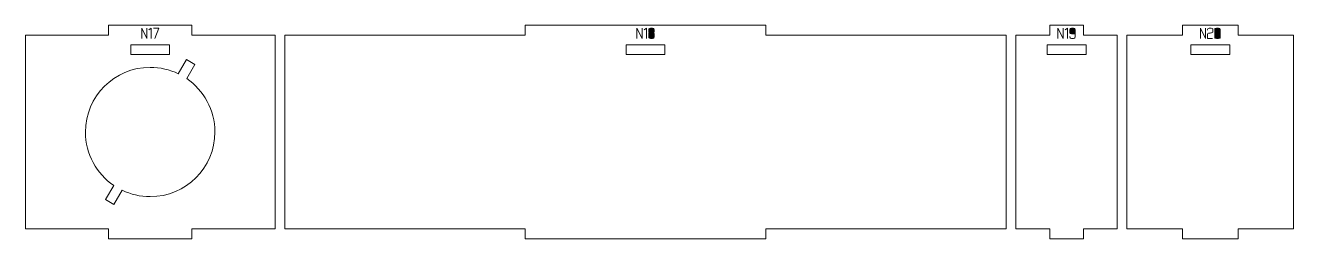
# Model space of a CAD drawing. Header units: centimetres. Extents: x -250 to 250, y -508 to 508.
# Drawn here: x 172.41 to 211.58, y 319.97 to 326.57 of the extents above; entities that cross this region are included whole.
import ezdxf

# ---------------------------------------------------------------- set-up
doc = ezdxf.new("R2010")
doc.units = ezdxf.units.CM
doc.header["$MEASUREMENT"] = 0
doc.layers.add('Capa 1', color=7, linetype='Continuous')

msp = doc.modelspace()

# ---------------------------------------------------------------- hatches: boundary and pattern name
at = {"layer": 'Capa 1', "true_color": 0x3e4095}
h = msp.add_hatch(color=175, dxfattribs=at)
edge = h.paths.add_edge_path()
edge.add_spline(control_points=[(176.00466, 326.16423), (176.00466, 326.16423), (176.00466, 326.48067), (176.00466, 326.48067), (176.00466, 326.48067), (176.16334, 326.16423), (176.16334, 326.16423), (176.16334, 326.16423), (176.16334, 326.48067), (176.16334, 326.48067), (176.16334, 326.48067), (176.16334, 326.16423), (176.16334, 326.16423), (176.16334, 326.16423), (176.00466, 326.48067), (176.00466, 326.48067), (176.00466, 326.48067), (176.00466, 326.16423), (176.00466, 326.16423)], knot_values=[0, 0, 0, 0, 0.16666667, 0.16666667, 0.16666667, 0.33333333, 0.33333333, 0.33333333, 0.5, 0.5, 0.5, 0.66666667, 0.66666667, 0.66666667, 0.83333333, 0.83333333, 0.83333333, 1, 1, 1, 1], degree=3, periodic=1)
h = msp.add_hatch(color=175, dxfattribs=at)
edge = h.paths.add_edge_path()
edge.add_spline(control_points=[(176.30092, 326.48113), (176.30092, 326.48113), (176.22479, 326.42839), (176.22479, 326.42839), (176.22479, 326.42839), (176.30092, 326.48113), (176.30092, 326.48113), (176.30092, 326.48113), (176.30092, 326.16423), (176.30092, 326.16423), (176.30092, 326.16423), (176.30092, 326.48113), (176.30092, 326.48113)], knot_values=[0, 0, 0, 0, 0.25, 0.25, 0.25, 0.5, 0.5, 0.5, 0.75, 0.75, 0.75, 1, 1, 1, 1], degree=3, periodic=1)
h = msp.add_hatch(color=175, dxfattribs=at)
edge = h.paths.add_edge_path()
edge.add_spline(control_points=[(176.41007, 326.16423), (176.41007, 326.16423), (176.53115, 326.48067), (176.53115, 326.48067), (176.53115, 326.48067), (176.37155, 326.48067), (176.37155, 326.48067), (176.37155, 326.48067), (176.53115, 326.48067), (176.53115, 326.48067), (176.53115, 326.48067), (176.41007, 326.16423), (176.41007, 326.16423)], knot_values=[0, 0, 0, 0, 0.25, 0.25, 0.25, 0.5, 0.5, 0.5, 0.75, 0.75, 0.75, 1, 1, 1, 1], degree=3, periodic=1)
h = msp.add_hatch(color=175, dxfattribs=at)
edge = h.paths.add_edge_path()
edge.add_spline(control_points=[(191.29945, 326.16423), (191.29945, 326.16423), (191.29945, 326.48067), (191.29945, 326.48067), (191.29945, 326.48067), (191.45813, 326.16423), (191.45813, 326.16423), (191.45813, 326.16423), (191.45813, 326.48067), (191.45813, 326.48067), (191.45813, 326.48067), (191.45813, 326.16423), (191.45813, 326.16423), (191.45813, 326.16423), (191.29945, 326.48067), (191.29945, 326.48067), (191.29945, 326.48067), (191.29945, 326.16423), (191.29945, 326.16423)], knot_values=[0, 0, 0, 0, 0.16666667, 0.16666667, 0.16666667, 0.33333333, 0.33333333, 0.33333333, 0.5, 0.5, 0.5, 0.66666667, 0.66666667, 0.66666667, 0.83333333, 0.83333333, 0.83333333, 1, 1, 1, 1], degree=3, periodic=1)
h = msp.add_hatch(color=175, dxfattribs=at)
edge = h.paths.add_edge_path()
edge.add_spline(control_points=[(191.59571, 326.48113), (191.59571, 326.48113), (191.51958, 326.42839), (191.51958, 326.42839), (191.51958, 326.42839), (191.59571, 326.48113), (191.59571, 326.48113), (191.59571, 326.48113), (191.59571, 326.16423), (191.59571, 326.16423), (191.59571, 326.16423), (191.59571, 326.48113), (191.59571, 326.48113)], knot_values=[0, 0, 0, 0, 0.25, 0.25, 0.25, 0.5, 0.5, 0.5, 0.75, 0.75, 0.75, 1, 1, 1, 1], degree=3, periodic=1)
h = msp.add_hatch(color=175, dxfattribs=at)
edge = h.paths.add_edge_path()
edge.add_spline(control_points=[(191.66634, 326.37106), (191.66634, 326.36311), (191.672, 326.35593), (191.68331, 326.34951), (191.69462, 326.34309), (191.71648, 326.33881), (191.74889, 326.33667), (191.7813, 326.33881), (191.80316, 326.34309), (191.81447, 326.34951), (191.82578, 326.35593), (191.83144, 326.36311), (191.83144, 326.37106), (191.83144, 326.37106), (191.83144, 326.44536), (191.83144, 326.44536), (191.83144, 326.45514), (191.82357, 326.46347), (191.80782, 326.47035), (191.79208, 326.47723), (191.77243, 326.48067), (191.74889, 326.48067), (191.72535, 326.48067), (191.7057, 326.47723), (191.68996, 326.47035), (191.67421, 326.46347), (191.66634, 326.45514), (191.66634, 326.44536), (191.66634, 326.44536), (191.66634, 326.37106), (191.66634, 326.37106)], knot_values=[0, 0, 0, 0, 0.1, 0.1, 0.1, 0.2, 0.2, 0.2, 0.3, 0.3, 0.3, 0.4, 0.4, 0.4, 0.5, 0.5, 0.5, 0.6, 0.6, 0.6, 0.7, 0.7, 0.7, 0.8, 0.8, 0.8, 0.9, 0.9, 0.9, 1, 1, 1, 1], degree=3, periodic=1)
h = msp.add_hatch(color=175, dxfattribs=at)
edge = h.paths.add_edge_path()
edge.add_spline(control_points=[(191.74889, 326.16423), (191.72535, 326.16423), (191.7057, 326.16767), (191.68996, 326.17455), (191.67421, 326.18143), (191.66634, 326.18976), (191.66634, 326.19954), (191.66634, 326.19954), (191.66634, 326.30273), (191.66634, 326.30273), (191.66634, 326.31099), (191.672, 326.31817), (191.68331, 326.32428), (191.69462, 326.3304), (191.71648, 326.33453), (191.74889, 326.33667), (191.71648, 326.33881), (191.69462, 326.34309), (191.68331, 326.34951), (191.672, 326.35593), (191.66634, 326.36311), (191.66634, 326.37106), (191.66634, 326.37106), (191.66634, 326.44536), (191.66634, 326.44536), (191.66634, 326.45514), (191.67421, 326.46347), (191.68996, 326.47035), (191.7057, 326.47723), (191.72535, 326.48067), (191.74889, 326.48067), (191.77243, 326.48067), (191.79208, 326.47723), (191.80782, 326.47035), (191.82357, 326.46347), (191.83144, 326.45514), (191.83144, 326.44536), (191.83144, 326.44536), (191.83144, 326.37106), (191.83144, 326.37106), (191.83144, 326.36311), (191.82578, 326.35593), (191.81447, 326.34951), (191.80316, 326.34309), (191.7813, 326.33881), (191.74889, 326.33667), (191.7813, 326.33453), (191.80316, 326.3304), (191.81447, 326.32428), (191.82578, 326.31817), (191.83144, 326.31099), (191.83144, 326.30273), (191.83144, 326.30273), (191.83144, 326.19954), (191.83144, 326.19954), (191.83144, 326.18976), (191.82357, 326.18143), (191.80782, 326.17455), (191.79208, 326.16767), (191.77243, 326.16423), (191.74889, 326.16423)], knot_values=[0, 0, 0, 0, 0.05, 0.05, 0.05, 0.1, 0.1, 0.1, 0.15, 0.15, 0.15, 0.2, 0.2, 0.2, 0.25, 0.25, 0.25, 0.3, 0.3, 0.3, 0.35, 0.35, 0.35, 0.4, 0.4, 0.4, 0.45, 0.45, 0.45, 0.5, 0.5, 0.5, 0.55, 0.55, 0.55, 0.6, 0.6, 0.6, 0.65, 0.65, 0.65, 0.7, 0.7, 0.7, 0.75, 0.75, 0.75, 0.8, 0.8, 0.8, 0.85, 0.85, 0.85, 0.9, 0.9, 0.9, 0.95, 0.95, 0.95, 1, 1, 1, 1], degree=3, periodic=1)
h = msp.add_hatch(color=175, dxfattribs=at)
edge = h.paths.add_edge_path()
edge.add_spline(control_points=[(191.66634, 326.19954), (191.66634, 326.18976), (191.67421, 326.18143), (191.68996, 326.17455), (191.7057, 326.16767), (191.72535, 326.16423), (191.74889, 326.16423), (191.77243, 326.16423), (191.79208, 326.16767), (191.80782, 326.17455), (191.82357, 326.18143), (191.83144, 326.18976), (191.83144, 326.19954), (191.83144, 326.19954), (191.83144, 326.30273), (191.83144, 326.30273), (191.83144, 326.31099), (191.82578, 326.31817), (191.81447, 326.32428), (191.80316, 326.3304), (191.7813, 326.33453), (191.74889, 326.33667), (191.71648, 326.33453), (191.69462, 326.3304), (191.68331, 326.32428), (191.672, 326.31817), (191.66634, 326.31099), (191.66634, 326.30273), (191.66634, 326.30273), (191.66634, 326.19954), (191.66634, 326.19954)], knot_values=[0, 0, 0, 0, 0.1, 0.1, 0.1, 0.2, 0.2, 0.2, 0.3, 0.3, 0.3, 0.4, 0.4, 0.4, 0.5, 0.5, 0.5, 0.6, 0.6, 0.6, 0.7, 0.7, 0.7, 0.8, 0.8, 0.8, 0.9, 0.9, 0.9, 1, 1, 1, 1], degree=3, periodic=1)
h = msp.add_hatch(color=175, dxfattribs=at)
edge = h.paths.add_edge_path()
edge.add_spline(control_points=[(204.30474, 326.16423), (204.30474, 326.16423), (204.30474, 326.48067), (204.30474, 326.48067), (204.30474, 326.48067), (204.46342, 326.16423), (204.46342, 326.16423), (204.46342, 326.16423), (204.46342, 326.48067), (204.46342, 326.48067), (204.46342, 326.48067), (204.46342, 326.16423), (204.46342, 326.16423), (204.46342, 326.16423), (204.30474, 326.48067), (204.30474, 326.48067), (204.30474, 326.48067), (204.30474, 326.16423), (204.30474, 326.16423)], knot_values=[0, 0, 0, 0, 0.16666667, 0.16666667, 0.16666667, 0.33333333, 0.33333333, 0.33333333, 0.5, 0.5, 0.5, 0.66666667, 0.66666667, 0.66666667, 0.83333333, 0.83333333, 0.83333333, 1, 1, 1, 1], degree=3, periodic=1)
h = msp.add_hatch(color=175, dxfattribs=at)
edge = h.paths.add_edge_path()
edge.add_spline(control_points=[(204.601, 326.48113), (204.601, 326.48113), (204.52487, 326.42839), (204.52487, 326.42839), (204.52487, 326.42839), (204.601, 326.48113), (204.601, 326.48113), (204.601, 326.48113), (204.601, 326.16423), (204.601, 326.16423), (204.601, 326.16423), (204.601, 326.48113), (204.601, 326.48113)], knot_values=[0, 0, 0, 0, 0.25, 0.25, 0.25, 0.5, 0.5, 0.5, 0.75, 0.75, 0.75, 1, 1, 1, 1], degree=3, periodic=1)
h = msp.add_hatch(color=175, dxfattribs=at)
edge = h.paths.add_edge_path()
edge.add_spline(control_points=[(204.67163, 326.33804), (204.67163, 326.32826), (204.6795, 326.31993), (204.69525, 326.31305), (204.71099, 326.30617), (204.73064, 326.30273), (204.75418, 326.30273), (204.77742, 326.30212), (204.79698, 326.30495), (204.81288, 326.31121), (204.82878, 326.31748), (204.83673, 326.32643), (204.83673, 326.33804), (204.83673, 326.33804), (204.83673, 326.44536), (204.83673, 326.44536), (204.83673, 326.45514), (204.82886, 326.46347), (204.81311, 326.47035), (204.79737, 326.47723), (204.77772, 326.48067), (204.75418, 326.48067), (204.73064, 326.48067), (204.71099, 326.47723), (204.69525, 326.47035), (204.6795, 326.46347), (204.67163, 326.45514), (204.67163, 326.44536), (204.67163, 326.44536), (204.67163, 326.33804), (204.67163, 326.33804)], knot_values=[0, 0, 0, 0, 0.1, 0.1, 0.1, 0.2, 0.2, 0.2, 0.3, 0.3, 0.3, 0.4, 0.4, 0.4, 0.5, 0.5, 0.5, 0.6, 0.6, 0.6, 0.7, 0.7, 0.7, 0.8, 0.8, 0.8, 0.9, 0.9, 0.9, 1, 1, 1, 1], degree=3, periodic=1)
h = msp.add_hatch(color=175, dxfattribs=at)
edge = h.paths.add_edge_path()
edge.add_spline(control_points=[(204.75418, 326.16423), (204.73064, 326.16423), (204.71099, 326.16767), (204.69525, 326.17455), (204.6795, 326.18143), (204.67163, 326.18976), (204.67163, 326.19954), (204.67163, 326.19954), (204.67163, 326.22477), (204.67163, 326.22477), (204.67163, 326.22477), (204.67163, 326.19954), (204.67163, 326.19954), (204.67163, 326.18976), (204.6795, 326.18143), (204.69525, 326.17455), (204.71099, 326.16767), (204.73064, 326.16423), (204.75418, 326.16423), (204.77772, 326.16423), (204.79737, 326.16767), (204.81311, 326.17455), (204.82886, 326.18143), (204.83673, 326.18976), (204.83673, 326.19954), (204.83673, 326.19954), (204.83673, 326.33804), (204.83673, 326.33804), (204.83673, 326.32643), (204.82878, 326.31748), (204.81288, 326.31121), (204.79698, 326.30495), (204.77742, 326.30212), (204.75418, 326.30273), (204.73064, 326.30273), (204.71099, 326.30617), (204.69525, 326.31305), (204.6795, 326.31993), (204.67163, 326.32826), (204.67163, 326.33804), (204.67163, 326.33804), (204.67163, 326.44536), (204.67163, 326.44536), (204.67163, 326.45514), (204.6795, 326.46347), (204.69525, 326.47035), (204.71099, 326.47723), (204.73064, 326.48067), (204.75418, 326.48067), (204.77772, 326.48067), (204.79737, 326.47723), (204.81311, 326.47035), (204.82886, 326.46347), (204.83673, 326.45514), (204.83673, 326.44536), (204.83673, 326.44536), (204.83673, 326.33804), (204.83673, 326.33804), (204.83673, 326.33804), (204.83673, 326.19954), (204.83673, 326.19954), (204.83673, 326.18976), (204.82886, 326.18143), (204.81311, 326.17455), (204.79737, 326.16767), (204.77772, 326.16423), (204.75418, 326.16423)], knot_values=[0, 0, 0, 0, 0.04545455, 0.04545455, 0.04545455, 0.09090909, 0.09090909, 0.09090909, 0.13636364, 0.13636364, 0.13636364, 0.18181818, 0.18181818, 0.18181818, 0.22727273, 0.22727273, 0.22727273, 0.27272727, 0.27272727, 0.27272727, 0.31818182, 0.31818182, 0.31818182, 0.36363636, 0.36363636, 0.36363636, 0.40909091, 0.40909091, 0.40909091, 0.45454545, 0.45454545, 0.45454545, 0.5, 0.5, 0.5, 0.54545455, 0.54545455, 0.54545455, 0.59090909, 0.59090909, 0.59090909, 0.63636364, 0.63636364, 0.63636364, 0.68181818, 0.68181818, 0.68181818, 0.72727273, 0.72727273, 0.72727273, 0.77272727, 0.77272727, 0.77272727, 0.81818182, 0.81818182, 0.81818182, 0.86363636, 0.86363636, 0.86363636, 0.90909091, 0.90909091, 0.90909091, 0.95454545, 0.95454545, 0.95454545, 1, 1, 1, 1], degree=3, periodic=1)
h = msp.add_hatch(color=175, dxfattribs=at)
edge = h.paths.add_edge_path()
edge.add_spline(control_points=[(208.70613, 326.16423), (208.70613, 326.16423), (208.70613, 326.48067), (208.70613, 326.48067), (208.70613, 326.48067), (208.86481, 326.16423), (208.86481, 326.16423), (208.86481, 326.16423), (208.86481, 326.48067), (208.86481, 326.48067), (208.86481, 326.48067), (208.86481, 326.16423), (208.86481, 326.16423), (208.86481, 326.16423), (208.70613, 326.48067), (208.70613, 326.48067), (208.70613, 326.48067), (208.70613, 326.16423), (208.70613, 326.16423)], knot_values=[0, 0, 0, 0, 0.16666667, 0.16666667, 0.16666667, 0.33333333, 0.33333333, 0.33333333, 0.5, 0.5, 0.5, 0.66666667, 0.66666667, 0.66666667, 0.83333333, 0.83333333, 0.83333333, 1, 1, 1, 1], degree=3, periodic=1)
h = msp.add_hatch(color=175, dxfattribs=at)
edge = h.paths.add_edge_path()
edge.add_spline(control_points=[(208.9258, 326.16423), (208.9258, 326.16423), (208.9258, 326.29677), (208.9258, 326.29677), (208.92672, 326.30869), (208.93757, 326.31786), (208.95836, 326.32428), (208.96692, 326.3249), (208.9751, 326.32589), (208.9829, 326.32727), (208.99069, 326.32864), (208.99857, 326.33009), (209.00652, 326.33162), (209.02119, 326.33407), (209.03243, 326.33606), (209.04022, 326.33758), (209.04802, 326.33911), (209.05559, 326.3411), (209.06293, 326.34355), (209.08188, 326.35058), (209.09136, 326.3596), (209.09136, 326.3706), (209.09136, 326.3706), (209.09136, 326.44536), (209.09136, 326.44536), (209.09136, 326.45514), (209.08349, 326.46347), (209.06774, 326.47035), (209.052, 326.47723), (209.03235, 326.48067), (209.00881, 326.48067), (208.98527, 326.48067), (208.96562, 326.47723), (208.94988, 326.47035), (208.93413, 326.46347), (208.92626, 326.45514), (208.92626, 326.44536), (208.92626, 326.44536), (208.92626, 326.42289), (208.92626, 326.42289), (208.92626, 326.42289), (208.92626, 326.44536), (208.92626, 326.44536), (208.92626, 326.45514), (208.93413, 326.46347), (208.94988, 326.47035), (208.96562, 326.47723), (208.98527, 326.48067), (209.00881, 326.48067), (209.03235, 326.48067), (209.052, 326.47723), (209.06774, 326.47035), (209.08349, 326.46347), (209.09136, 326.45514), (209.09136, 326.44536), (209.09136, 326.44536), (209.09136, 326.3706), (209.09136, 326.3706), (209.09136, 326.3596), (209.08188, 326.35058), (209.06293, 326.34355), (209.05559, 326.3411), (209.04802, 326.33911), (209.04022, 326.33758), (209.03243, 326.33606), (209.02119, 326.33407), (209.00652, 326.33162), (208.99857, 326.33009), (208.99069, 326.32864), (208.9829, 326.32727), (208.9751, 326.32589), (208.96692, 326.3249), (208.95836, 326.32428), (208.93757, 326.31786), (208.92672, 326.30869), (208.9258, 326.29677), (208.9258, 326.29677), (208.9258, 326.16423), (208.9258, 326.16423), (208.9258, 326.16423), (209.08265, 326.16423), (209.08265, 326.16423), (209.08265, 326.16423), (208.9258, 326.16423), (208.9258, 326.16423)], knot_values=[0, 0, 0, 0, 0.03571429, 0.03571429, 0.03571429, 0.07142857, 0.07142857, 0.07142857, 0.10714286, 0.10714286, 0.10714286, 0.14285714, 0.14285714, 0.14285714, 0.17857143, 0.17857143, 0.17857143, 0.21428571, 0.21428571, 0.21428571, 0.25, 0.25, 0.25, 0.28571429, 0.28571429, 0.28571429, 0.32142857, 0.32142857, 0.32142857, 0.35714286, 0.35714286, 0.35714286, 0.39285714, 0.39285714, 0.39285714, 0.42857143, 0.42857143, 0.42857143, 0.46428571, 0.46428571, 0.46428571, 0.5, 0.5, 0.5, 0.53571429, 0.53571429, 0.53571429, 0.57142857, 0.57142857, 0.57142857, 0.60714286, 0.60714286, 0.60714286, 0.64285714, 0.64285714, 0.64285714, 0.67857143, 0.67857143, 0.67857143, 0.71428571, 0.71428571, 0.71428571, 0.75, 0.75, 0.75, 0.78571429, 0.78571429, 0.78571429, 0.82142857, 0.82142857, 0.82142857, 0.85714286, 0.85714286, 0.85714286, 0.89285714, 0.89285714, 0.89285714, 0.92857143, 0.92857143, 0.92857143, 0.96428571, 0.96428571, 0.96428571, 1, 1, 1, 1], degree=3, periodic=1)
h = msp.add_hatch(color=175, dxfattribs=at)
edge = h.paths.add_edge_path()
edge.add_spline(control_points=[(209.14639, 326.18808), (209.14639, 326.17829), (209.15426, 326.17187), (209.17001, 326.16882), (209.18575, 326.16576), (209.2054, 326.16423), (209.22894, 326.16423), (209.25248, 326.16423), (209.27213, 326.16576), (209.28787, 326.16882), (209.30362, 326.17187), (209.31149, 326.17829), (209.31149, 326.18808), (209.31149, 326.18808), (209.31149, 326.45636), (209.31149, 326.45636), (209.31149, 326.46615), (209.30362, 326.47265), (209.28787, 326.47586), (209.27213, 326.47907), (209.25248, 326.48067), (209.22894, 326.48067), (209.2054, 326.48067), (209.18575, 326.47907), (209.17001, 326.47586), (209.15426, 326.47265), (209.14639, 326.46615), (209.14639, 326.45636), (209.14639, 326.45636), (209.14639, 326.18808), (209.14639, 326.18808)], knot_values=[0, 0, 0, 0, 0.1, 0.1, 0.1, 0.2, 0.2, 0.2, 0.3, 0.3, 0.3, 0.4, 0.4, 0.4, 0.5, 0.5, 0.5, 0.6, 0.6, 0.6, 0.7, 0.7, 0.7, 0.8, 0.8, 0.8, 0.9, 0.9, 0.9, 1, 1, 1, 1], degree=3, periodic=1)
h = msp.add_hatch(color=175, dxfattribs=at)
edge = h.paths.add_edge_path()
edge.add_spline(control_points=[(209.31149, 326.18808), (209.31149, 326.17829), (209.30362, 326.17187), (209.28787, 326.16882), (209.27213, 326.16576), (209.25248, 326.16423), (209.22894, 326.16423), (209.2054, 326.16423), (209.18575, 326.16576), (209.17001, 326.16882), (209.15426, 326.17187), (209.14639, 326.17829), (209.14639, 326.18808), (209.14639, 326.18808), (209.14639, 326.45636), (209.14639, 326.45636), (209.14639, 326.46615), (209.15426, 326.47265), (209.17001, 326.47586), (209.18575, 326.47907), (209.2054, 326.48067), (209.22894, 326.48067), (209.25248, 326.48067), (209.27213, 326.47907), (209.28787, 326.47586), (209.30362, 326.47265), (209.31149, 326.46615), (209.31149, 326.45636), (209.31149, 326.45636), (209.31149, 326.18808), (209.31149, 326.18808)], knot_values=[0, 0, 0, 0, 0.1, 0.1, 0.1, 0.2, 0.2, 0.2, 0.3, 0.3, 0.3, 0.4, 0.4, 0.4, 0.5, 0.5, 0.5, 0.6, 0.6, 0.6, 0.7, 0.7, 0.7, 0.8, 0.8, 0.8, 0.9, 0.9, 0.9, 1, 1, 1, 1], degree=3, periodic=1)

# ---------------------------------------------------------------- linework, layer by layer
at = {"layer": 'Capa 1', "color": 240, "lineweight": 9}
for points, knots in [([(172.41228, 326.27063), (172.41228, 326.27063), (172.41228, 320.27063), (172.41228, 320.27063), (172.41228, 320.27063), (174.9827, 320.27063), (174.9827, 320.27063), (174.9827, 320.27063), (174.9827, 319.97063), (174.9827, 319.97063), (174.9827, 319.97063), (177.55311, 319.97063), (177.55311, 319.97063), (177.55311, 319.97063), (177.55311, 320.27063), (177.55311, 320.27063), (177.55311, 320.27063), (180.12353, 320.27063), (180.12353, 320.27063), (180.12353, 320.27063), (180.12353, 326.27063), (180.12353, 326.27063), (180.12353, 326.27063), (177.55311, 326.27063), (177.55311, 326.27063), (177.55311, 326.27063), (177.55311, 326.57063), (177.55311, 326.57063), (177.55311, 326.57063), (174.9827, 326.57063), (174.9827, 326.57063), (174.9827, 326.57063), (174.9827, 326.27063), (174.9827, 326.27063), (174.9827, 326.27063), (172.41228, 326.27063), (172.41228, 326.27063)], [0, 0, 0, 0, 0.08333333, 0.08333333, 0.08333333, 0.16666667, 0.16666667, 0.16666667, 0.25, 0.25, 0.25, 0.33333333, 0.33333333, 0.33333333, 0.41666667, 0.41666667, 0.41666667, 0.5, 0.5, 0.5, 0.58333333, 0.58333333, 0.58333333, 0.66666667, 0.66666667, 0.66666667, 0.75, 0.75, 0.75, 0.83333333, 0.83333333, 0.83333333, 0.91666667, 0.91666667, 0.91666667, 1, 1, 1, 1]), ([(180.42353, 326.27063), (180.42353, 326.27063), (180.42353, 320.27063), (180.42353, 320.27063), (180.42353, 320.27063), (187.85148, 320.27063), (187.85148, 320.27063), (187.85148, 320.27063), (187.85148, 319.97063), (187.85148, 319.97063), (187.85148, 319.97063), (195.27942, 319.97063), (195.27942, 319.97063), (195.27942, 319.97063), (195.27942, 320.27063), (195.27942, 320.27063), (195.27942, 320.27063), (202.70737, 320.27063), (202.70737, 320.27063), (202.70737, 320.27063), (202.70737, 326.27063), (202.70737, 326.27063), (202.70737, 326.27063), (195.27942, 326.27063), (195.27942, 326.27063), (195.27942, 326.27063), (195.27942, 326.57063), (195.27942, 326.57063), (195.27942, 326.57063), (187.85148, 326.57063), (187.85148, 326.57063), (187.85148, 326.57063), (187.85148, 326.27063), (187.85148, 326.27063), (187.85148, 326.27063), (180.42353, 326.27063), (180.42353, 326.27063)], [0, 0, 0, 0, 0.08333333, 0.08333333, 0.08333333, 0.16666667, 0.16666667, 0.16666667, 0.25, 0.25, 0.25, 0.33333333, 0.33333333, 0.33333333, 0.41666667, 0.41666667, 0.41666667, 0.5, 0.5, 0.5, 0.58333333, 0.58333333, 0.58333333, 0.66666667, 0.66666667, 0.66666667, 0.75, 0.75, 0.75, 0.83333333, 0.83333333, 0.83333333, 0.91666667, 0.91666667, 0.91666667, 1, 1, 1, 1]), ([(203.00737, 326.27063), (203.00737, 326.27063), (203.00737, 320.27063), (203.00737, 320.27063), (203.00737, 320.27063), (204.04962, 320.27063), (204.04962, 320.27063), (204.04962, 320.27063), (204.04962, 319.97063), (204.04962, 319.97063), (204.04962, 319.97063), (205.09186, 319.97063), (205.09186, 319.97063), (205.09186, 319.97063), (205.09186, 320.27063), (205.09186, 320.27063), (205.09186, 320.27063), (206.1341, 320.27063), (206.1341, 320.27063), (206.1341, 320.27063), (206.1341, 326.27063), (206.1341, 326.27063), (206.1341, 326.27063), (205.09186, 326.27063), (205.09186, 326.27063), (205.09186, 326.27063), (205.09186, 326.57063), (205.09186, 326.57063), (205.09186, 326.57063), (204.04962, 326.57063), (204.04962, 326.57063), (204.04962, 326.57063), (204.04962, 326.27063), (204.04962, 326.27063), (204.04962, 326.27063), (203.00737, 326.27063), (203.00737, 326.27063)], [0, 0, 0, 0, 0.08333333, 0.08333333, 0.08333333, 0.16666667, 0.16666667, 0.16666667, 0.25, 0.25, 0.25, 0.33333333, 0.33333333, 0.33333333, 0.41666667, 0.41666667, 0.41666667, 0.5, 0.5, 0.5, 0.58333333, 0.58333333, 0.58333333, 0.66666667, 0.66666667, 0.66666667, 0.75, 0.75, 0.75, 0.83333333, 0.83333333, 0.83333333, 0.91666667, 0.91666667, 0.91666667, 1, 1, 1, 1]), ([(206.4341, 326.27063), (206.4341, 326.27063), (206.4341, 320.27063), (206.4341, 320.27063), (206.4341, 320.27063), (208.15058, 320.27063), (208.15058, 320.27063), (208.15058, 320.27063), (208.15058, 319.97063), (208.15058, 319.97063), (208.15058, 319.97063), (209.86706, 319.97063), (209.86706, 319.97063), (209.86706, 319.97063), (209.86706, 320.27063), (209.86706, 320.27063), (209.86706, 320.27063), (211.58353, 320.27063), (211.58353, 320.27063), (211.58353, 320.27063), (211.58353, 326.27063), (211.58353, 326.27063), (211.58353, 326.27063), (209.86706, 326.27063), (209.86706, 326.27063), (209.86706, 326.27063), (209.86706, 326.57063), (209.86706, 326.57063), (209.86706, 326.57063), (208.15058, 326.57063), (208.15058, 326.57063), (208.15058, 326.57063), (208.15058, 326.27063), (208.15058, 326.27063), (208.15058, 326.27063), (206.4341, 326.27063), (206.4341, 326.27063)], [0, 0, 0, 0, 0.08333333, 0.08333333, 0.08333333, 0.16666667, 0.16666667, 0.16666667, 0.25, 0.25, 0.25, 0.33333333, 0.33333333, 0.33333333, 0.41666667, 0.41666667, 0.41666667, 0.5, 0.5, 0.5, 0.58333333, 0.58333333, 0.58333333, 0.66666667, 0.66666667, 0.66666667, 0.75, 0.75, 0.75, 0.83333333, 0.83333333, 0.83333333, 0.91666667, 0.91666667, 0.91666667, 1, 1, 1, 1]), ([(175.6679, 325.67076), (175.6679, 325.67076), (176.8679, 325.67076), (176.8679, 325.67076), (176.8679, 325.67076), (176.8679, 325.97076), (176.8679, 325.97076), (176.8679, 325.97076), (175.6679, 325.97076), (175.6679, 325.97076), (175.6679, 325.97076), (175.6679, 325.67076), (175.6679, 325.67076)], [0, 0, 0, 0, 0.25, 0.25, 0.25, 0.5, 0.5, 0.5, 0.75, 0.75, 0.75, 1, 1, 1, 1]), ([(190.96545, 325.67076), (190.96545, 325.67076), (192.16545, 325.67076), (192.16545, 325.67076), (192.16545, 325.67076), (192.16545, 325.97076), (192.16545, 325.97076), (192.16545, 325.97076), (190.96545, 325.97076), (190.96545, 325.97076), (190.96545, 325.97076), (190.96545, 325.67076), (190.96545, 325.67076)], [0, 0, 0, 0, 0.25, 0.25, 0.25, 0.5, 0.5, 0.5, 0.75, 0.75, 0.75, 1, 1, 1, 1]), ([(203.97073, 325.67076), (203.97073, 325.67076), (205.17073, 325.67076), (205.17073, 325.67076), (205.17073, 325.67076), (205.17073, 325.97076), (205.17073, 325.97076), (205.17073, 325.97076), (203.97073, 325.97076), (203.97073, 325.97076), (203.97073, 325.97076), (203.97073, 325.67076), (203.97073, 325.67076)], [0, 0, 0, 0, 0.25, 0.25, 0.25, 0.5, 0.5, 0.5, 0.75, 0.75, 0.75, 1, 1, 1, 1]), ([(208.40881, 325.67076), (208.40881, 325.67076), (209.60881, 325.67076), (209.60881, 325.67076), (209.60881, 325.67076), (209.60881, 325.97076), (209.60881, 325.97076), (209.60881, 325.97076), (208.40881, 325.97076), (208.40881, 325.97076), (208.40881, 325.97076), (208.40881, 325.67076), (208.40881, 325.67076)], [0, 0, 0, 0, 0.25, 0.25, 0.25, 0.5, 0.5, 0.5, 0.75, 0.75, 0.75, 1, 1, 1, 1]), ([(176.2679, 325.27063), (176.57873, 325.27063), (176.87299, 325.19972), (177.13541, 325.0732), (177.13541, 325.0732), (177.388, 325.51069), (177.388, 325.51069), (177.388, 325.51069), (177.6478, 325.36069), (177.6478, 325.36069), (177.6478, 325.36069), (177.39503, 324.92288), (177.39503, 324.92288), (177.92199, 324.5627), (178.2679, 323.9571), (178.2679, 323.27063), (178.2679, 322.16606), (177.37247, 321.27063), (176.2679, 321.27063), (175.95707, 321.27063), (175.66279, 321.34152), (175.40039, 321.46806), (175.40039, 321.46806), (175.1478, 321.03057), (175.1478, 321.03057), (175.1478, 321.03057), (174.888, 321.18057), (174.888, 321.18057), (174.888, 321.18057), (175.14077, 321.61838), (175.14077, 321.61838), (174.61381, 321.97856), (174.2679, 322.58416), (174.2679, 323.27063), (174.2679, 324.3752), (175.16333, 325.27063), (176.2679, 325.27063)], [0, 0, 0, 0, 0.08333333, 0.08333333, 0.08333333, 0.16666667, 0.16666667, 0.16666667, 0.25, 0.25, 0.25, 0.33333333, 0.33333333, 0.33333333, 0.41666667, 0.41666667, 0.41666667, 0.5, 0.5, 0.5, 0.58333333, 0.58333333, 0.58333333, 0.66666667, 0.66666667, 0.66666667, 0.75, 0.75, 0.75, 0.83333333, 0.83333333, 0.83333333, 0.91666667, 0.91666667, 0.91666667, 1, 1, 1, 1])]:
    msp.add_open_spline(points, degree=3, knots=knots, dxfattribs=at)
at = {"layer": 'Capa 1', "color": 114, "lineweight": 9}
for points, knots in [([(176.00466, 326.16423), (176.00466, 326.16423), (176.00466, 326.48067), (176.00466, 326.48067), (176.00466, 326.48067), (176.16334, 326.16423), (176.16334, 326.16423), (176.16334, 326.16423), (176.16334, 326.48067), (176.16334, 326.48067), (176.16334, 326.48067), (176.16334, 326.16423), (176.16334, 326.16423), (176.16334, 326.16423), (176.00466, 326.48067), (176.00466, 326.48067), (176.00466, 326.48067), (176.00466, 326.16423), (176.00466, 326.16423)], [0, 0, 0, 0, 0.16666667, 0.16666667, 0.16666667, 0.33333333, 0.33333333, 0.33333333, 0.5, 0.5, 0.5, 0.66666667, 0.66666667, 0.66666667, 0.83333333, 0.83333333, 0.83333333, 1, 1, 1, 1]), ([(176.30092, 326.48113), (176.30092, 326.48113), (176.22479, 326.42839), (176.22479, 326.42839), (176.22479, 326.42839), (176.30092, 326.48113), (176.30092, 326.48113), (176.30092, 326.48113), (176.30092, 326.16423), (176.30092, 326.16423), (176.30092, 326.16423), (176.30092, 326.48113), (176.30092, 326.48113)], [0, 0, 0, 0, 0.25, 0.25, 0.25, 0.5, 0.5, 0.5, 0.75, 0.75, 0.75, 1, 1, 1, 1]), ([(176.41007, 326.16423), (176.41007, 326.16423), (176.53115, 326.48067), (176.53115, 326.48067), (176.53115, 326.48067), (176.37155, 326.48067), (176.37155, 326.48067), (176.37155, 326.48067), (176.53115, 326.48067), (176.53115, 326.48067), (176.53115, 326.48067), (176.41007, 326.16423), (176.41007, 326.16423)], [0, 0, 0, 0, 0.25, 0.25, 0.25, 0.5, 0.5, 0.5, 0.75, 0.75, 0.75, 1, 1, 1, 1]), ([(191.29945, 326.16423), (191.29945, 326.16423), (191.29945, 326.48067), (191.29945, 326.48067), (191.29945, 326.48067), (191.45813, 326.16423), (191.45813, 326.16423), (191.45813, 326.16423), (191.45813, 326.48067), (191.45813, 326.48067), (191.45813, 326.48067), (191.45813, 326.16423), (191.45813, 326.16423), (191.45813, 326.16423), (191.29945, 326.48067), (191.29945, 326.48067), (191.29945, 326.48067), (191.29945, 326.16423), (191.29945, 326.16423)], [0, 0, 0, 0, 0.16666667, 0.16666667, 0.16666667, 0.33333333, 0.33333333, 0.33333333, 0.5, 0.5, 0.5, 0.66666667, 0.66666667, 0.66666667, 0.83333333, 0.83333333, 0.83333333, 1, 1, 1, 1]), ([(191.59571, 326.48113), (191.59571, 326.48113), (191.51958, 326.42839), (191.51958, 326.42839), (191.51958, 326.42839), (191.59571, 326.48113), (191.59571, 326.48113), (191.59571, 326.48113), (191.59571, 326.16423), (191.59571, 326.16423), (191.59571, 326.16423), (191.59571, 326.48113), (191.59571, 326.48113)], [0, 0, 0, 0, 0.25, 0.25, 0.25, 0.5, 0.5, 0.5, 0.75, 0.75, 0.75, 1, 1, 1, 1]), ([(191.66634, 326.37106), (191.66634, 326.36311), (191.672, 326.35593), (191.68331, 326.34951), (191.69462, 326.34309), (191.71648, 326.33881), (191.74889, 326.33667), (191.7813, 326.33881), (191.80316, 326.34309), (191.81447, 326.34951), (191.82578, 326.35593), (191.83144, 326.36311), (191.83144, 326.37106), (191.83144, 326.37106), (191.83144, 326.44536), (191.83144, 326.44536), (191.83144, 326.45514), (191.82357, 326.46347), (191.80782, 326.47035), (191.79208, 326.47723), (191.77243, 326.48067), (191.74889, 326.48067), (191.72535, 326.48067), (191.7057, 326.47723), (191.68996, 326.47035), (191.67421, 326.46347), (191.66634, 326.45514), (191.66634, 326.44536), (191.66634, 326.44536), (191.66634, 326.37106), (191.66634, 326.37106)], [0, 0, 0, 0, 0.1, 0.1, 0.1, 0.2, 0.2, 0.2, 0.3, 0.3, 0.3, 0.4, 0.4, 0.4, 0.5, 0.5, 0.5, 0.6, 0.6, 0.6, 0.7, 0.7, 0.7, 0.8, 0.8, 0.8, 0.9, 0.9, 0.9, 1, 1, 1, 1]), ([(191.74889, 326.16423), (191.72535, 326.16423), (191.7057, 326.16767), (191.68996, 326.17455), (191.67421, 326.18143), (191.66634, 326.18976), (191.66634, 326.19954), (191.66634, 326.19954), (191.66634, 326.30273), (191.66634, 326.30273), (191.66634, 326.31099), (191.672, 326.31817), (191.68331, 326.32428), (191.69462, 326.3304), (191.71648, 326.33453), (191.74889, 326.33667), (191.71648, 326.33881), (191.69462, 326.34309), (191.68331, 326.34951), (191.672, 326.35593), (191.66634, 326.36311), (191.66634, 326.37106), (191.66634, 326.37106), (191.66634, 326.44536), (191.66634, 326.44536), (191.66634, 326.45514), (191.67421, 326.46347), (191.68996, 326.47035), (191.7057, 326.47723), (191.72535, 326.48067), (191.74889, 326.48067), (191.77243, 326.48067), (191.79208, 326.47723), (191.80782, 326.47035), (191.82357, 326.46347), (191.83144, 326.45514), (191.83144, 326.44536), (191.83144, 326.44536), (191.83144, 326.37106), (191.83144, 326.37106), (191.83144, 326.36311), (191.82578, 326.35593), (191.81447, 326.34951), (191.80316, 326.34309), (191.7813, 326.33881), (191.74889, 326.33667), (191.7813, 326.33453), (191.80316, 326.3304), (191.81447, 326.32428), (191.82578, 326.31817), (191.83144, 326.31099), (191.83144, 326.30273), (191.83144, 326.30273), (191.83144, 326.19954), (191.83144, 326.19954), (191.83144, 326.18976), (191.82357, 326.18143), (191.80782, 326.17455), (191.79208, 326.16767), (191.77243, 326.16423), (191.74889, 326.16423)], [0, 0, 0, 0, 0.05, 0.05, 0.05, 0.1, 0.1, 0.1, 0.15, 0.15, 0.15, 0.2, 0.2, 0.2, 0.25, 0.25, 0.25, 0.3, 0.3, 0.3, 0.35, 0.35, 0.35, 0.4, 0.4, 0.4, 0.45, 0.45, 0.45, 0.5, 0.5, 0.5, 0.55, 0.55, 0.55, 0.6, 0.6, 0.6, 0.65, 0.65, 0.65, 0.7, 0.7, 0.7, 0.75, 0.75, 0.75, 0.8, 0.8, 0.8, 0.85, 0.85, 0.85, 0.9, 0.9, 0.9, 0.95, 0.95, 0.95, 1, 1, 1, 1]), ([(191.66634, 326.19954), (191.66634, 326.18976), (191.67421, 326.18143), (191.68996, 326.17455), (191.7057, 326.16767), (191.72535, 326.16423), (191.74889, 326.16423), (191.77243, 326.16423), (191.79208, 326.16767), (191.80782, 326.17455), (191.82357, 326.18143), (191.83144, 326.18976), (191.83144, 326.19954), (191.83144, 326.19954), (191.83144, 326.30273), (191.83144, 326.30273), (191.83144, 326.31099), (191.82578, 326.31817), (191.81447, 326.32428), (191.80316, 326.3304), (191.7813, 326.33453), (191.74889, 326.33667), (191.71648, 326.33453), (191.69462, 326.3304), (191.68331, 326.32428), (191.672, 326.31817), (191.66634, 326.31099), (191.66634, 326.30273), (191.66634, 326.30273), (191.66634, 326.19954), (191.66634, 326.19954)], [0, 0, 0, 0, 0.1, 0.1, 0.1, 0.2, 0.2, 0.2, 0.3, 0.3, 0.3, 0.4, 0.4, 0.4, 0.5, 0.5, 0.5, 0.6, 0.6, 0.6, 0.7, 0.7, 0.7, 0.8, 0.8, 0.8, 0.9, 0.9, 0.9, 1, 1, 1, 1]), ([(204.30474, 326.16423), (204.30474, 326.16423), (204.30474, 326.48067), (204.30474, 326.48067), (204.30474, 326.48067), (204.46342, 326.16423), (204.46342, 326.16423), (204.46342, 326.16423), (204.46342, 326.48067), (204.46342, 326.48067), (204.46342, 326.48067), (204.46342, 326.16423), (204.46342, 326.16423), (204.46342, 326.16423), (204.30474, 326.48067), (204.30474, 326.48067), (204.30474, 326.48067), (204.30474, 326.16423), (204.30474, 326.16423)], [0, 0, 0, 0, 0.16666667, 0.16666667, 0.16666667, 0.33333333, 0.33333333, 0.33333333, 0.5, 0.5, 0.5, 0.66666667, 0.66666667, 0.66666667, 0.83333333, 0.83333333, 0.83333333, 1, 1, 1, 1]), ([(204.601, 326.48113), (204.601, 326.48113), (204.52487, 326.42839), (204.52487, 326.42839), (204.52487, 326.42839), (204.601, 326.48113), (204.601, 326.48113), (204.601, 326.48113), (204.601, 326.16423), (204.601, 326.16423), (204.601, 326.16423), (204.601, 326.48113), (204.601, 326.48113)], [0, 0, 0, 0, 0.25, 0.25, 0.25, 0.5, 0.5, 0.5, 0.75, 0.75, 0.75, 1, 1, 1, 1]), ([(204.67163, 326.33804), (204.67163, 326.32826), (204.6795, 326.31993), (204.69525, 326.31305), (204.71099, 326.30617), (204.73064, 326.30273), (204.75418, 326.30273), (204.77742, 326.30212), (204.79698, 326.30495), (204.81288, 326.31121), (204.82878, 326.31748), (204.83673, 326.32643), (204.83673, 326.33804), (204.83673, 326.33804), (204.83673, 326.44536), (204.83673, 326.44536), (204.83673, 326.45514), (204.82886, 326.46347), (204.81311, 326.47035), (204.79737, 326.47723), (204.77772, 326.48067), (204.75418, 326.48067), (204.73064, 326.48067), (204.71099, 326.47723), (204.69525, 326.47035), (204.6795, 326.46347), (204.67163, 326.45514), (204.67163, 326.44536), (204.67163, 326.44536), (204.67163, 326.33804), (204.67163, 326.33804)], [0, 0, 0, 0, 0.1, 0.1, 0.1, 0.2, 0.2, 0.2, 0.3, 0.3, 0.3, 0.4, 0.4, 0.4, 0.5, 0.5, 0.5, 0.6, 0.6, 0.6, 0.7, 0.7, 0.7, 0.8, 0.8, 0.8, 0.9, 0.9, 0.9, 1, 1, 1, 1]), ([(204.75418, 326.16423), (204.73064, 326.16423), (204.71099, 326.16767), (204.69525, 326.17455), (204.6795, 326.18143), (204.67163, 326.18976), (204.67163, 326.19954), (204.67163, 326.19954), (204.67163, 326.22477), (204.67163, 326.22477), (204.67163, 326.22477), (204.67163, 326.19954), (204.67163, 326.19954), (204.67163, 326.18976), (204.6795, 326.18143), (204.69525, 326.17455), (204.71099, 326.16767), (204.73064, 326.16423), (204.75418, 326.16423), (204.77772, 326.16423), (204.79737, 326.16767), (204.81311, 326.17455), (204.82886, 326.18143), (204.83673, 326.18976), (204.83673, 326.19954), (204.83673, 326.19954), (204.83673, 326.33804), (204.83673, 326.33804), (204.83673, 326.32643), (204.82878, 326.31748), (204.81288, 326.31121), (204.79698, 326.30495), (204.77742, 326.30212), (204.75418, 326.30273), (204.73064, 326.30273), (204.71099, 326.30617), (204.69525, 326.31305), (204.6795, 326.31993), (204.67163, 326.32826), (204.67163, 326.33804), (204.67163, 326.33804), (204.67163, 326.44536), (204.67163, 326.44536), (204.67163, 326.45514), (204.6795, 326.46347), (204.69525, 326.47035), (204.71099, 326.47723), (204.73064, 326.48067), (204.75418, 326.48067), (204.77772, 326.48067), (204.79737, 326.47723), (204.81311, 326.47035), (204.82886, 326.46347), (204.83673, 326.45514), (204.83673, 326.44536), (204.83673, 326.44536), (204.83673, 326.33804), (204.83673, 326.33804), (204.83673, 326.33804), (204.83673, 326.19954), (204.83673, 326.19954), (204.83673, 326.18976), (204.82886, 326.18143), (204.81311, 326.17455), (204.79737, 326.16767), (204.77772, 326.16423), (204.75418, 326.16423)], [0, 0, 0, 0, 0.04545455, 0.04545455, 0.04545455, 0.09090909, 0.09090909, 0.09090909, 0.13636364, 0.13636364, 0.13636364, 0.18181818, 0.18181818, 0.18181818, 0.22727273, 0.22727273, 0.22727273, 0.27272727, 0.27272727, 0.27272727, 0.31818182, 0.31818182, 0.31818182, 0.36363636, 0.36363636, 0.36363636, 0.40909091, 0.40909091, 0.40909091, 0.45454545, 0.45454545, 0.45454545, 0.5, 0.5, 0.5, 0.54545455, 0.54545455, 0.54545455, 0.59090909, 0.59090909, 0.59090909, 0.63636364, 0.63636364, 0.63636364, 0.68181818, 0.68181818, 0.68181818, 0.72727273, 0.72727273, 0.72727273, 0.77272727, 0.77272727, 0.77272727, 0.81818182, 0.81818182, 0.81818182, 0.86363636, 0.86363636, 0.86363636, 0.90909091, 0.90909091, 0.90909091, 0.95454545, 0.95454545, 0.95454545, 1, 1, 1, 1]), ([(208.70613, 326.16423), (208.70613, 326.16423), (208.70613, 326.48067), (208.70613, 326.48067), (208.70613, 326.48067), (208.86481, 326.16423), (208.86481, 326.16423), (208.86481, 326.16423), (208.86481, 326.48067), (208.86481, 326.48067), (208.86481, 326.48067), (208.86481, 326.16423), (208.86481, 326.16423), (208.86481, 326.16423), (208.70613, 326.48067), (208.70613, 326.48067), (208.70613, 326.48067), (208.70613, 326.16423), (208.70613, 326.16423)], [0, 0, 0, 0, 0.16666667, 0.16666667, 0.16666667, 0.33333333, 0.33333333, 0.33333333, 0.5, 0.5, 0.5, 0.66666667, 0.66666667, 0.66666667, 0.83333333, 0.83333333, 0.83333333, 1, 1, 1, 1]), ([(208.9258, 326.16423), (208.9258, 326.16423), (208.9258, 326.29677), (208.9258, 326.29677), (208.92672, 326.30869), (208.93757, 326.31786), (208.95836, 326.32428), (208.96692, 326.3249), (208.9751, 326.32589), (208.9829, 326.32727), (208.99069, 326.32864), (208.99857, 326.33009), (209.00652, 326.33162), (209.02119, 326.33407), (209.03243, 326.33606), (209.04022, 326.33758), (209.04802, 326.33911), (209.05559, 326.3411), (209.06293, 326.34355), (209.08188, 326.35058), (209.09136, 326.3596), (209.09136, 326.3706), (209.09136, 326.3706), (209.09136, 326.44536), (209.09136, 326.44536), (209.09136, 326.45514), (209.08349, 326.46347), (209.06774, 326.47035), (209.052, 326.47723), (209.03235, 326.48067), (209.00881, 326.48067), (208.98527, 326.48067), (208.96562, 326.47723), (208.94988, 326.47035), (208.93413, 326.46347), (208.92626, 326.45514), (208.92626, 326.44536), (208.92626, 326.44536), (208.92626, 326.42289), (208.92626, 326.42289), (208.92626, 326.42289), (208.92626, 326.44536), (208.92626, 326.44536), (208.92626, 326.45514), (208.93413, 326.46347), (208.94988, 326.47035), (208.96562, 326.47723), (208.98527, 326.48067), (209.00881, 326.48067), (209.03235, 326.48067), (209.052, 326.47723), (209.06774, 326.47035), (209.08349, 326.46347), (209.09136, 326.45514), (209.09136, 326.44536), (209.09136, 326.44536), (209.09136, 326.3706), (209.09136, 326.3706), (209.09136, 326.3596), (209.08188, 326.35058), (209.06293, 326.34355), (209.05559, 326.3411), (209.04802, 326.33911), (209.04022, 326.33758), (209.03243, 326.33606), (209.02119, 326.33407), (209.00652, 326.33162), (208.99857, 326.33009), (208.99069, 326.32864), (208.9829, 326.32727), (208.9751, 326.32589), (208.96692, 326.3249), (208.95836, 326.32428), (208.93757, 326.31786), (208.92672, 326.30869), (208.9258, 326.29677), (208.9258, 326.29677), (208.9258, 326.16423), (208.9258, 326.16423), (208.9258, 326.16423), (209.08265, 326.16423), (209.08265, 326.16423), (209.08265, 326.16423), (208.9258, 326.16423), (208.9258, 326.16423)], [0, 0, 0, 0, 0.03571429, 0.03571429, 0.03571429, 0.07142857, 0.07142857, 0.07142857, 0.10714286, 0.10714286, 0.10714286, 0.14285714, 0.14285714, 0.14285714, 0.17857143, 0.17857143, 0.17857143, 0.21428571, 0.21428571, 0.21428571, 0.25, 0.25, 0.25, 0.28571429, 0.28571429, 0.28571429, 0.32142857, 0.32142857, 0.32142857, 0.35714286, 0.35714286, 0.35714286, 0.39285714, 0.39285714, 0.39285714, 0.42857143, 0.42857143, 0.42857143, 0.46428571, 0.46428571, 0.46428571, 0.5, 0.5, 0.5, 0.53571429, 0.53571429, 0.53571429, 0.57142857, 0.57142857, 0.57142857, 0.60714286, 0.60714286, 0.60714286, 0.64285714, 0.64285714, 0.64285714, 0.67857143, 0.67857143, 0.67857143, 0.71428571, 0.71428571, 0.71428571, 0.75, 0.75, 0.75, 0.78571429, 0.78571429, 0.78571429, 0.82142857, 0.82142857, 0.82142857, 0.85714286, 0.85714286, 0.85714286, 0.89285714, 0.89285714, 0.89285714, 0.92857143, 0.92857143, 0.92857143, 0.96428571, 0.96428571, 0.96428571, 1, 1, 1, 1]), ([(209.14639, 326.18808), (209.14639, 326.17829), (209.15426, 326.17187), (209.17001, 326.16882), (209.18575, 326.16576), (209.2054, 326.16423), (209.22894, 326.16423), (209.25248, 326.16423), (209.27213, 326.16576), (209.28787, 326.16882), (209.30362, 326.17187), (209.31149, 326.17829), (209.31149, 326.18808), (209.31149, 326.18808), (209.31149, 326.45636), (209.31149, 326.45636), (209.31149, 326.46615), (209.30362, 326.47265), (209.28787, 326.47586), (209.27213, 326.47907), (209.25248, 326.48067), (209.22894, 326.48067), (209.2054, 326.48067), (209.18575, 326.47907), (209.17001, 326.47586), (209.15426, 326.47265), (209.14639, 326.46615), (209.14639, 326.45636), (209.14639, 326.45636), (209.14639, 326.18808), (209.14639, 326.18808)], [0, 0, 0, 0, 0.1, 0.1, 0.1, 0.2, 0.2, 0.2, 0.3, 0.3, 0.3, 0.4, 0.4, 0.4, 0.5, 0.5, 0.5, 0.6, 0.6, 0.6, 0.7, 0.7, 0.7, 0.8, 0.8, 0.8, 0.9, 0.9, 0.9, 1, 1, 1, 1]), ([(209.31149, 326.18808), (209.31149, 326.17829), (209.30362, 326.17187), (209.28787, 326.16882), (209.27213, 326.16576), (209.25248, 326.16423), (209.22894, 326.16423), (209.2054, 326.16423), (209.18575, 326.16576), (209.17001, 326.16882), (209.15426, 326.17187), (209.14639, 326.17829), (209.14639, 326.18808), (209.14639, 326.18808), (209.14639, 326.45636), (209.14639, 326.45636), (209.14639, 326.46615), (209.15426, 326.47265), (209.17001, 326.47586), (209.18575, 326.47907), (209.2054, 326.48067), (209.22894, 326.48067), (209.25248, 326.48067), (209.27213, 326.47907), (209.28787, 326.47586), (209.30362, 326.47265), (209.31149, 326.46615), (209.31149, 326.45636), (209.31149, 326.45636), (209.31149, 326.18808), (209.31149, 326.18808)], [0, 0, 0, 0, 0.1, 0.1, 0.1, 0.2, 0.2, 0.2, 0.3, 0.3, 0.3, 0.4, 0.4, 0.4, 0.5, 0.5, 0.5, 0.6, 0.6, 0.6, 0.7, 0.7, 0.7, 0.8, 0.8, 0.8, 0.9, 0.9, 0.9, 1, 1, 1, 1])]:
    msp.add_open_spline(points, degree=3, knots=knots, dxfattribs=at)

doc.saveas('drawing.dxf')
